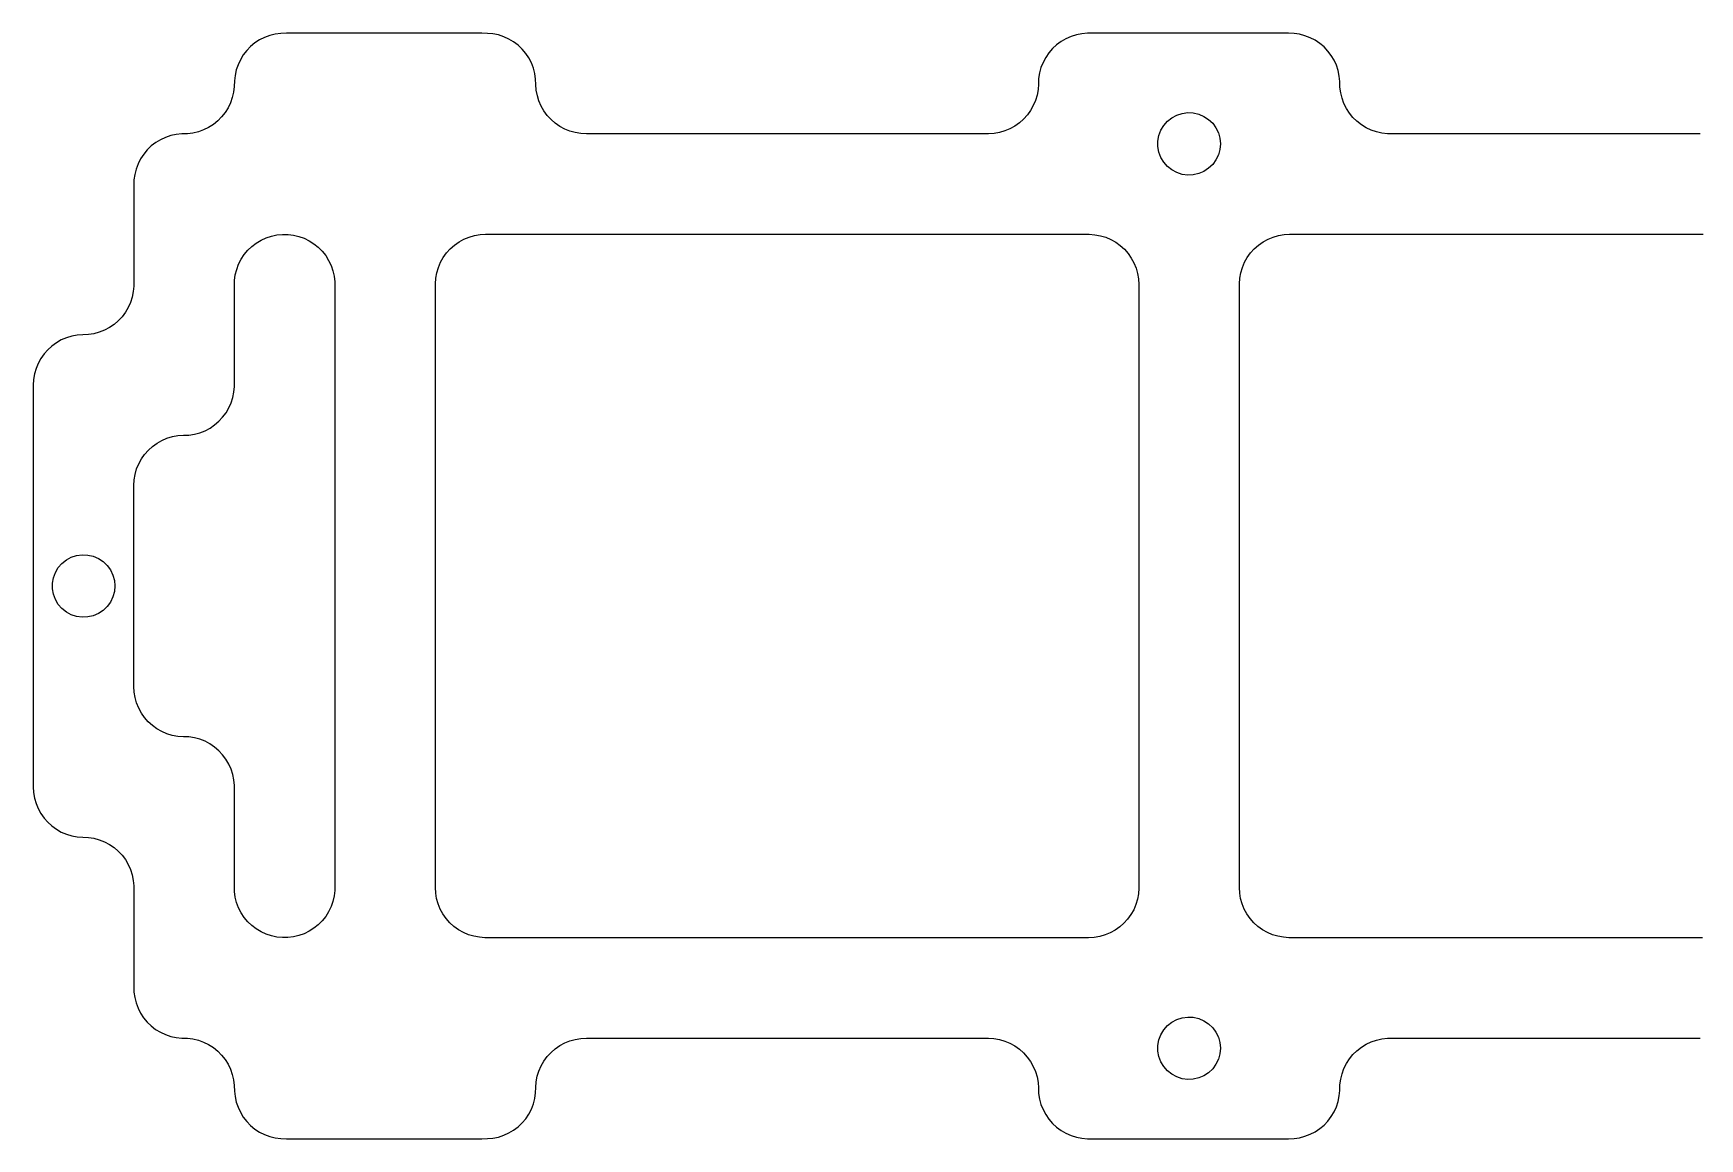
# Model space of a CAD drawing. Header units: millimetres. Extents: x -294.3 to -218.7, y -179.1 to -105.3.
# Drawn here: x -288.9 to -259.06, y -125.1 to -105.3 of the extents above; entities that cross this region are included whole.
import ezdxf

# ---------------------------------------------------------------- set-up
doc = ezdxf.new("R2010")
doc.units = ezdxf.units.MM

msp = doc.modelspace()

# ---------------------------------------------------------------- linework, layer by layer
for points in [[(-259.048, -107.1), (-259.148, -107.1), (-259.248, -107.1), (-259.348, -107.1), (-259.448, -107.1), (-259.548, -107.1), (-259.648, -107.1), (-259.748, -107.1), (-259.848, -107.1), (-259.948, -107.1), (-260.048, -107.1), (-260.148, -107.1), (-260.248, -107.1), (-260.348, -107.1), (-260.448, -107.1), (-260.548, -107.1), (-260.648, -107.1), (-260.748, -107.1), (-260.848, -107.1), (-260.948, -107.1), (-261.048, -107.1), (-261.148, -107.1), (-261.248, -107.1), (-261.348, -107.1), (-261.448, -107.1), (-261.548, -107.1), (-261.648, -107.1), (-261.748, -107.1), (-261.848, -107.1), (-261.948, -107.1), (-262.048, -107.1), (-262.148, -107.1), (-262.248, -107.1), (-262.348, -107.1), (-262.448, -107.1), (-262.548, -107.1), (-262.648, -107.1), (-262.748, -107.1), (-262.848, -107.1), (-262.948, -107.1), (-263.048, -107.1), (-263.148, -107.1), (-263.248, -107.1), (-263.348, -107.1), (-263.448, -107.1), (-263.548, -107.1), (-263.648, -107.1), (-263.748, -107.1), (-263.848, -107.1), (-263.948, -107.1), (-264.048, -107.1), (-264.148, -107.1), (-264.248, -107.1), (-264.348, -107.1), (-264.448, -107.1), (-264.548, -107.1), (-264.648, -107.099), (-264.748, -107.088), (-264.845, -107.066), (-264.94, -107.033), (-265.03, -106.991), (-265.115, -106.938), (-265.194, -106.876), (-265.265, -106.806), (-265.328, -106.729), (-265.382, -106.645), (-265.427, -106.555), (-265.461, -106.462), (-265.485, -106.364), (-265.498, -106.265), (-265.501, -106.165), (-265.51, -106.066), (-265.53, -105.968), (-265.561, -105.873), (-265.603, -105.782), (-265.654, -105.696), (-265.715, -105.617), (-265.784, -105.544), (-265.86, -105.48), (-265.943, -105.425), (-266.032, -105.379), (-266.125, -105.343), (-266.222, -105.318), (-266.321, -105.303), (-266.421, -105.3), (-266.521, -105.3), (-266.621, -105.3), (-266.721, -105.3), (-266.821, -105.3), (-266.921, -105.3), (-267.021, -105.3), (-267.121, -105.3), (-267.221, -105.3), (-267.321, -105.3), (-267.421, -105.3), (-267.521, -105.3), (-267.621, -105.3), (-267.721, -105.3), (-267.821, -105.3), (-267.921, -105.3), (-268.021, -105.3), (-268.121, -105.3), (-268.221, -105.3), (-268.321, -105.3), (-268.421, -105.3), (-268.521, -105.3), (-268.621, -105.3), (-268.721, -105.3), (-268.821, -105.3), (-268.921, -105.3), (-269.021, -105.3), (-269.121, -105.3), (-269.221, -105.3), (-269.321, -105.3), (-269.421, -105.3), (-269.521, -105.3), (-269.621, -105.3), (-269.721, -105.3), (-269.821, -105.3), (-269.921, -105.3), (-270.021, -105.3), (-270.121, -105.308), (-270.219, -105.327), (-270.314, -105.357), (-270.406, -105.397), (-270.493, -105.447), (-270.573, -105.506), (-270.647, -105.574), (-270.712, -105.649), (-270.769, -105.732), (-270.816, -105.82), (-270.853, -105.913), (-270.88, -106.009), (-270.895, -106.108), (-270.9, -106.208), (-270.906, -106.307), (-270.924, -106.406), (-270.952, -106.502), (-270.991, -106.594), (-271.039, -106.681), (-271.097, -106.763), (-271.164, -106.837), (-271.239, -106.904), (-271.32, -106.961), (-271.408, -107.01), (-271.5, -107.048), (-271.596, -107.077), (-271.694, -107.094), (-271.794, -107.1), (-271.894, -107.1), (-271.994, -107.1), (-272.094, -107.1), (-272.194, -107.1), (-272.294, -107.1), (-272.394, -107.1), (-272.494, -107.1), (-272.594, -107.1), (-272.694, -107.1), (-272.794, -107.1), (-272.894, -107.1), (-272.994, -107.1), (-273.094, -107.1), (-273.194, -107.1), (-273.294, -107.1), (-273.394, -107.1), (-273.494, -107.1), (-273.594, -107.1), (-273.694, -107.1), (-273.794, -107.1), (-273.894, -107.1), (-273.994, -107.1), (-274.094, -107.1), (-274.194, -107.1), (-274.294, -107.1), (-274.394, -107.1), (-274.494, -107.1), (-274.594, -107.1), (-274.694, -107.1), (-274.794, -107.1), (-274.894, -107.1), (-274.994, -107.1), (-275.094, -107.1), (-275.194, -107.1), (-275.294, -107.1), (-275.394, -107.1), (-275.494, -107.1), (-275.594, -107.1), (-275.694, -107.1), (-275.794, -107.1), (-275.894, -107.1), (-275.994, -107.1), (-276.094, -107.1), (-276.194, -107.1), (-276.294, -107.1), (-276.394, -107.1), (-276.494, -107.1), (-276.594, -107.1), (-276.694, -107.1), (-276.794, -107.1), (-276.894, -107.1), (-276.994, -107.1), (-277.094, -107.1), (-277.194, -107.1), (-277.294, -107.1), (-277.394, -107.1), (-277.494, -107.1), (-277.594, -107.1), (-277.694, -107.1), (-277.794, -107.1), (-277.894, -107.1), (-277.994, -107.1), (-278.094, -107.1), (-278.194, -107.1), (-278.294, -107.1), (-278.394, -107.1), (-278.494, -107.1), (-278.594, -107.1), (-278.694, -107.1), (-278.794, -107.1), (-278.894, -107.1), (-278.994, -107.1), (-279.094, -107.095), (-279.193, -107.079), (-279.289, -107.052), (-279.382, -107.015), (-279.47, -106.968), (-279.552, -106.911), (-279.628, -106.845), (-279.695, -106.771), (-279.754, -106.691), (-279.804, -106.604), (-279.844, -106.512), (-279.873, -106.417), (-279.892, -106.319), (-279.9, -106.219), (-279.904, -106.119), (-279.918, -106.02), (-279.943, -105.924), (-279.979, -105.83), (-280.025, -105.742), (-280.081, -105.659), (-280.146, -105.582), (-280.218, -105.513), (-280.298, -105.453), (-280.384, -105.402), (-280.475, -105.361), (-280.57, -105.33), (-280.668, -105.31), (-280.767, -105.301), (-280.867, -105.3), (-280.967, -105.3), (-281.067, -105.3), (-281.167, -105.3), (-281.267, -105.3), (-281.367, -105.3), (-281.467, -105.3), (-281.567, -105.3), (-281.667, -105.3), (-281.767, -105.3), (-281.867, -105.3), (-281.967, -105.3), (-282.067, -105.3), (-282.167, -105.3), (-282.267, -105.3), (-282.367, -105.3), (-282.467, -105.3), (-282.567, -105.3), (-282.667, -105.3), (-282.767, -105.3), (-282.867, -105.3), (-282.967, -105.3), (-283.067, -105.3), (-283.167, -105.3), (-283.267, -105.3), (-283.367, -105.3), (-283.467, -105.3), (-283.567, -105.3), (-283.667, -105.3), (-283.767, -105.3), (-283.867, -105.3), (-283.967, -105.3), (-284.067, -105.3), (-284.168, -105.3), (-284.268, -105.3), (-284.368, -105.3), (-284.467, -105.303), (-284.567, -105.316), (-284.664, -105.339), (-284.757, -105.374), (-284.847, -105.419), (-284.931, -105.473), (-285.008, -105.536), (-285.078, -105.608), (-285.139, -105.687), (-285.192, -105.772), (-285.234, -105.862), (-285.267, -105.957), (-285.288, -106.055), (-285.299, -106.154), (-285.302, -106.254), (-285.313, -106.353), (-285.336, -106.451), (-285.369, -106.545), (-285.412, -106.635), (-285.465, -106.72), (-285.527, -106.798), (-285.598, -106.869), (-285.676, -106.931), (-285.76, -106.985), (-285.85, -107.029), (-285.944, -107.063), (-286.041, -107.086), (-286.14, -107.098), (-286.24, -107.101), (-286.34, -107.111), (-286.437, -107.132), (-286.532, -107.164), (-286.623, -107.206), (-286.708, -107.257), (-286.788, -107.318), (-286.86, -107.388), (-286.923, -107.465), (-286.978, -107.548), (-287.024, -107.637), (-287.059, -107.731), (-287.083, -107.828), (-287.097, -107.927), (-287.1, -108.027), (-287.1, -108.127), (-287.1, -108.227), (-287.1, -108.327), (-287.1, -108.427), (-287.1, -108.527), (-287.1, -108.627), (-287.1, -108.727), (-287.1, -108.827), (-287.1, -108.927), (-287.1, -109.027), (-287.1, -109.127), (-287.1, -109.227), (-287.1, -109.327), (-287.1, -109.427), (-287.1, -109.527), (-287.1, -109.627), (-287.1, -109.727), (-287.1, -109.827), (-287.109, -109.926), (-287.128, -110.024), (-287.159, -110.12), (-287.199, -110.211), (-287.25, -110.297), (-287.31, -110.377), (-287.378, -110.45), (-287.454, -110.515), (-287.537, -110.571), (-287.625, -110.618), (-287.718, -110.655), (-287.815, -110.681), (-287.913, -110.696), (-288.013, -110.7), (-288.113, -110.707), (-288.211, -110.725), (-288.307, -110.754), (-288.399, -110.793), (-288.486, -110.842), (-288.567, -110.901), (-288.641, -110.968), (-288.707, -111.043), (-288.764, -111.125), (-288.812, -111.213), (-288.85, -111.305), (-288.878, -111.401), (-288.894, -111.5), (-288.9, -111.6), (-288.9, -111.7), (-288.9, -111.8), (-288.9, -111.9), (-288.9, -112), (-288.9, -112.1), (-288.9, -112.2), (-288.9, -112.3), (-288.9, -112.4), (-288.9, -112.5), (-288.9, -112.6), (-288.9, -112.7), (-288.9, -112.8), (-288.9, -112.9), (-288.9, -113), (-288.9, -113.1), (-288.9, -113.2), (-288.9, -113.3), (-288.9, -113.4), (-288.9, -113.5), (-288.9, -113.6), (-288.9, -113.7), (-288.9, -113.8), (-288.9, -113.9), (-288.9, -114), (-288.9, -114.1), (-288.9, -114.2), (-288.9, -114.3), (-288.9, -114.4), (-288.9, -114.5), (-288.9, -114.6), (-288.9, -114.7), (-288.9, -114.8), (-288.9, -114.9), (-288.9, -115), (-288.9, -115.1), (-288.9, -115.2), (-288.9, -115.3), (-288.9, -115.4), (-288.9, -115.5), (-288.9, -115.6), (-288.9, -115.7), (-288.9, -115.8), (-288.9, -115.9), (-288.9, -116), (-288.9, -116.1), (-288.9, -116.2), (-288.9, -116.3), (-288.9, -116.4), (-288.9, -116.5), (-288.9, -116.6), (-288.9, -116.7), (-288.9, -116.8), (-288.9, -116.9), (-288.9, -117), (-288.9, -117.1), (-288.9, -117.2), (-288.9, -117.3), (-288.9, -117.4), (-288.9, -117.5), (-288.9, -117.6), (-288.9, -117.7), (-288.9, -117.8), (-288.9, -117.9)], [(-267.64, -107.28), (-267.649, -107.38), (-267.676, -107.477), (-267.719, -107.567), (-267.778, -107.648), (-267.851, -107.718), (-267.935, -107.773), (-268.027, -107.812), (-268.125, -107.835), (-268.225, -107.839), (-268.325, -107.826), (-268.42, -107.795), (-268.508, -107.747), (-268.587, -107.685), (-268.653, -107.609), (-268.704, -107.523), (-268.74, -107.429), (-268.758, -107.33), (-268.758, -107.23), (-268.74, -107.131), (-268.704, -107.037), (-268.653, -106.951), (-268.587, -106.875), (-268.508, -106.813), (-268.42, -106.765), (-268.325, -106.734), (-268.225, -106.721), (-268.125, -106.725), (-268.027, -106.748), (-267.935, -106.787), (-267.851, -106.842), (-267.778, -106.912), (-267.719, -106.993), (-267.676, -107.083), (-267.649, -107.18), (-267.64, -107.28)], [(-287.1, -117), (-287.1, -116.9), (-287.1, -116.8), (-287.1, -116.7), (-287.1, -116.6), (-287.1, -116.5), (-287.1, -116.4), (-287.1, -116.3), (-287.1, -116.2), (-287.1, -116.1), (-287.1, -116), (-287.1, -115.9), (-287.1, -115.8), (-287.1, -115.7), (-287.1, -115.6), (-287.1, -115.5), (-287.1, -115.399), (-287.1, -115.299), (-287.1, -115.199), (-287.1, -115.099), (-287.1, -114.999), (-287.1, -114.899), (-287.1, -114.799), (-287.1, -114.699), (-287.1, -114.599), (-287.1, -114.499), (-287.1, -114.399), (-287.1, -114.299), (-287.1, -114.199), (-287.1, -114.099), (-287.1, -113.999), (-287.1, -113.899), (-287.1, -113.799), (-287.1, -113.699), (-287.1, -113.599), (-287.1, -113.499), (-287.1, -113.399), (-287.094, -113.299), (-287.078, -113.2), (-287.05, -113.104), (-287.012, -113.012), (-286.964, -112.924), (-286.906, -112.842), (-286.84, -112.767), (-286.766, -112.7), (-286.685, -112.642), (-286.598, -112.593), (-286.506, -112.554), (-286.41, -112.525), (-286.312, -112.507), (-286.212, -112.5), (-286.112, -112.496), (-286.013, -112.48), (-285.917, -112.454), (-285.824, -112.418), (-285.735, -112.371), (-285.653, -112.315), (-285.577, -112.249), (-285.509, -112.176), (-285.449, -112.096), (-285.399, -112.01), (-285.358, -111.918), (-285.328, -111.823), (-285.309, -111.725), (-285.3, -111.625), (-285.3, -111.525), (-285.3, -111.425), (-285.3, -111.325), (-285.3, -111.225), (-285.3, -111.125), (-285.3, -111.025), (-285.3, -110.925), (-285.3, -110.825), (-285.3, -110.725), (-285.3, -110.625), (-285.3, -110.525), (-285.3, -110.425), (-285.3, -110.325), (-285.3, -110.225), (-285.3, -110.125), (-285.3, -110.025), (-285.3, -109.925), (-285.3, -109.825), (-285.297, -109.725), (-285.283, -109.626), (-285.258, -109.529), (-285.223, -109.435), (-285.177, -109.346), (-285.122, -109.263), (-285.058, -109.186), (-284.986, -109.117), (-284.907, -109.056), (-284.821, -109.005), (-284.73, -108.963), (-284.635, -108.931), (-284.537, -108.911), (-284.438, -108.901), (-284.338, -108.902), (-284.239, -108.915), (-284.142, -108.938), (-284.048, -108.972), (-283.958, -109.016), (-283.874, -109.07), (-283.796, -109.133), (-283.726, -109.204), (-283.664, -109.282), (-283.611, -109.367), (-283.568, -109.458), (-283.535, -109.552), (-283.513, -109.649), (-283.501, -109.749), (-283.5, -109.849), (-283.5, -109.949), (-283.5, -110.049), (-283.5, -110.149), (-283.5, -110.249), (-283.5, -110.349), (-283.5, -110.449), (-283.5, -110.549), (-283.5, -110.649), (-283.5, -110.749), (-283.5, -110.849), (-283.5, -110.949), (-283.5, -111.049), (-283.5, -111.149), (-283.5, -111.249), (-283.5, -111.349), (-283.5, -111.449), (-283.5, -111.549), (-283.5, -111.649), (-283.5, -111.749), (-283.5, -111.849), (-283.5, -111.95), (-283.5, -112.05), (-283.5, -112.15), (-283.5, -112.25), (-283.5, -112.35), (-283.5, -112.45), (-283.5, -112.55), (-283.5, -112.65), (-283.5, -112.75), (-283.5, -112.85), (-283.5, -112.95), (-283.5, -113.05), (-283.5, -113.15), (-283.5, -113.25), (-283.5, -113.35), (-283.5, -113.45), (-283.5, -113.55), (-283.5, -113.65), (-283.5, -113.75), (-283.5, -113.85), (-283.5, -113.95), (-283.5, -114.05), (-283.5, -114.15), (-283.5, -114.25), (-283.5, -114.35), (-283.5, -114.45), (-283.5, -114.55), (-283.5, -114.65), (-283.5, -114.75), (-283.5, -114.85), (-283.5, -114.951), (-283.5, -115.051), (-283.5, -115.151), (-283.5, -115.251), (-283.5, -115.351), (-283.5, -115.451), (-283.5, -115.551), (-283.5, -115.651), (-283.5, -115.751), (-283.5, -115.851), (-283.5, -115.951), (-283.5, -116.051), (-283.5, -116.151), (-283.5, -116.251), (-283.5, -116.351), (-283.5, -116.451), (-283.5, -116.551), (-283.5, -116.651), (-283.5, -116.751), (-283.5, -116.851), (-283.5, -116.951), (-283.5, -117.051), (-283.5, -117.151), (-283.5, -117.251), (-283.5, -117.351), (-283.5, -117.451), (-283.5, -117.551), (-283.5, -117.651), (-283.5, -117.751), (-283.5, -117.851), (-283.5, -117.952), (-283.5, -118.052), (-283.5, -118.152), (-283.5, -118.252), (-283.5, -118.352), (-283.5, -118.452), (-283.5, -118.552), (-283.5, -118.652), (-283.5, -118.752), (-283.5, -118.852), (-283.5, -118.952), (-283.5, -119.052), (-283.5, -119.152), (-283.5, -119.252), (-283.5, -119.352), (-283.5, -119.452), (-283.5, -119.552), (-283.5, -119.652), (-283.5, -119.752), (-283.5, -119.852), (-283.5, -119.952), (-283.5, -120.052), (-283.5, -120.152), (-283.5, -120.252), (-283.5, -120.352), (-283.5, -120.452), (-283.5, -120.552), (-283.502, -120.652), (-283.513, -120.752), (-283.535, -120.849), (-283.568, -120.944), (-283.611, -121.034), (-283.664, -121.119), (-283.726, -121.197), (-283.797, -121.268), (-283.875, -121.331), (-283.959, -121.384), (-284.049, -121.429), (-284.143, -121.462), (-284.24, -121.486), (-284.339, -121.498), (-284.439, -121.499), (-284.539, -121.489), (-284.636, -121.468), (-284.731, -121.437), (-284.822, -121.395), (-284.908, -121.343), (-284.987, -121.282), (-285.059, -121.213), (-285.123, -121.136), (-285.178, -121.053), (-285.223, -120.964), (-285.259, -120.87), (-285.283, -120.773), (-285.297, -120.674), (-285.3, -120.574), (-285.3, -120.474), (-285.3, -120.374), (-285.3, -120.274), (-285.3, -120.174), (-285.3, -120.074), (-285.3, -119.974), (-285.3, -119.874), (-285.3, -119.774), (-285.3, -119.674), (-285.3, -119.574), (-285.3, -119.474), (-285.3, -119.374), (-285.3, -119.274), (-285.3, -119.174), (-285.3, -119.074), (-285.3, -118.974), (-285.3, -118.874), (-285.3, -118.774), (-285.309, -118.674), (-285.328, -118.576), (-285.359, -118.481), (-285.399, -118.389), (-285.45, -118.303), (-285.51, -118.223), (-285.578, -118.15), (-285.654, -118.085), (-285.736, -118.029), (-285.825, -117.982), (-285.918, -117.945), (-286.015, -117.919), (-286.113, -117.904), (-286.213, -117.9), (-286.313, -117.893), (-286.411, -117.875), (-286.507, -117.846), (-286.599, -117.807), (-286.686, -117.757), (-286.767, -117.699), (-286.841, -117.632), (-286.907, -117.557), (-286.965, -117.475), (-287.013, -117.387), (-287.05, -117.295), (-287.078, -117.198), (-287.094, -117.1), (-287.1, -117)], [(-281.7, -120.6), (-281.7, -120.5), (-281.7, -120.4), (-281.7, -120.3), (-281.7, -120.2), (-281.7, -120.099), (-281.7, -119.999), (-281.7, -119.899), (-281.7, -119.799), (-281.7, -119.699), (-281.7, -119.599), (-281.7, -119.499), (-281.7, -119.399), (-281.7, -119.299), (-281.7, -119.198), (-281.7, -119.098), (-281.7, -118.998), (-281.7, -118.898), (-281.7, -118.798), (-281.7, -118.698), (-281.7, -118.598), (-281.7, -118.498), (-281.7, -118.398), (-281.7, -118.297), (-281.7, -118.197), (-281.7, -118.097), (-281.7, -117.997), (-281.7, -117.897), (-281.7, -117.797), (-281.7, -117.697), (-281.7, -117.597), (-281.7, -117.497), (-281.7, -117.396), (-281.7, -117.296), (-281.7, -117.196), (-281.7, -117.096), (-281.7, -116.996), (-281.7, -116.896), (-281.7, -116.796), (-281.7, -116.696), (-281.7, -116.596), (-281.7, -116.495), (-281.7, -116.395), (-281.7, -116.295), (-281.7, -116.195), (-281.7, -116.095), (-281.7, -115.995), (-281.7, -115.895), (-281.7, -115.795), (-281.7, -115.694), (-281.7, -115.594), (-281.7, -115.494), (-281.7, -115.394), (-281.7, -115.294), (-281.7, -115.194), (-281.7, -115.094), (-281.7, -114.994), (-281.7, -114.894), (-281.7, -114.793), (-281.7, -114.693), (-281.7, -114.593), (-281.7, -114.493), (-281.7, -114.393), (-281.7, -114.293), (-281.7, -114.193), (-281.7, -114.093), (-281.7, -113.993), (-281.7, -113.892), (-281.7, -113.792), (-281.7, -113.692), (-281.7, -113.592), (-281.7, -113.492), (-281.7, -113.392), (-281.7, -113.292), (-281.7, -113.192), (-281.7, -113.092), (-281.7, -112.991), (-281.7, -112.891), (-281.7, -112.791), (-281.7, -112.691), (-281.7, -112.591), (-281.7, -112.491), (-281.7, -112.391), (-281.7, -112.291), (-281.7, -112.191), (-281.7, -112.09), (-281.7, -111.99), (-281.7, -111.89), (-281.7, -111.79), (-281.7, -111.69), (-281.7, -111.59), (-281.7, -111.49), (-281.7, -111.39), (-281.7, -111.29), (-281.7, -111.189), (-281.7, -111.089), (-281.7, -110.989), (-281.7, -110.889), (-281.7, -110.789), (-281.7, -110.689), (-281.7, -110.589), (-281.7, -110.489), (-281.7, -110.389), (-281.7, -110.288), (-281.7, -110.188), (-281.7, -110.088), (-281.7, -109.988), (-281.7, -109.888), (-281.7, -109.788), (-281.693, -109.688), (-281.675, -109.59), (-281.646, -109.494), (-281.607, -109.402), (-281.558, -109.315), (-281.499, -109.233), (-281.432, -109.159), (-281.357, -109.093), (-281.275, -109.036), (-281.187, -108.988), (-281.095, -108.95), (-280.999, -108.922), (-280.9, -108.906), (-280.8, -108.9), (-280.7, -108.9), (-280.6, -108.9), (-280.5, -108.9), (-280.4, -108.9), (-280.299, -108.9), (-280.199, -108.9), (-280.099, -108.9), (-279.999, -108.9), (-279.899, -108.9), (-279.799, -108.9), (-279.699, -108.9), (-279.599, -108.9), (-279.499, -108.9), (-279.398, -108.9), (-279.298, -108.9), (-279.198, -108.9), (-279.098, -108.9), (-278.998, -108.9), (-278.898, -108.9), (-278.798, -108.9), (-278.698, -108.9), (-278.598, -108.9), (-278.497, -108.9), (-278.397, -108.9), (-278.297, -108.9), (-278.197, -108.9), (-278.097, -108.9), (-277.997, -108.9), (-277.897, -108.9), (-277.797, -108.9), (-277.697, -108.9), (-277.596, -108.9), (-277.496, -108.9), (-277.396, -108.9), (-277.296, -108.9), (-277.196, -108.9), (-277.096, -108.9), (-276.996, -108.9), (-276.896, -108.9), (-276.796, -108.9), (-276.695, -108.9), (-276.595, -108.9), (-276.495, -108.9), (-276.395, -108.9), (-276.295, -108.9), (-276.195, -108.9), (-276.095, -108.9), (-275.995, -108.9), (-275.894, -108.9), (-275.794, -108.9), (-275.694, -108.9), (-275.594, -108.9), (-275.494, -108.9), (-275.394, -108.9), (-275.294, -108.9), (-275.194, -108.9), (-275.094, -108.9), (-274.993, -108.9), (-274.893, -108.9), (-274.793, -108.9), (-274.693, -108.9), (-274.593, -108.9), (-274.493, -108.9), (-274.393, -108.9), (-274.293, -108.9), (-274.193, -108.9), (-274.092, -108.9), (-273.992, -108.9), (-273.892, -108.9), (-273.792, -108.9), (-273.692, -108.9), (-273.592, -108.9), (-273.492, -108.9), (-273.392, -108.9), (-273.292, -108.9), (-273.191, -108.9), (-273.091, -108.9), (-272.991, -108.9), (-272.891, -108.9), (-272.791, -108.9), (-272.691, -108.9), (-272.591, -108.9), (-272.491, -108.9), (-272.391, -108.9), (-272.29, -108.9), (-272.19, -108.9), (-272.09, -108.9), (-271.99, -108.9), (-271.89, -108.9), (-271.79, -108.9), (-271.69, -108.9), (-271.59, -108.9), (-271.49, -108.9), (-271.389, -108.9), (-271.289, -108.9), (-271.189, -108.9), (-271.089, -108.9), (-270.989, -108.9), (-270.889, -108.9), (-270.789, -108.9), (-270.689, -108.9), (-270.589, -108.9), (-270.488, -108.9), (-270.388, -108.9), (-270.288, -108.9), (-270.188, -108.9), (-270.088, -108.9), (-269.988, -108.9), (-269.888, -108.907), (-269.79, -108.925), (-269.694, -108.954), (-269.602, -108.993), (-269.515, -109.042), (-269.433, -109.101), (-269.359, -109.168), (-269.293, -109.243), (-269.236, -109.325), (-269.188, -109.413), (-269.15, -109.505), (-269.122, -109.601), (-269.106, -109.7), (-269.1, -109.8), (-269.1, -109.9), (-269.1, -110), (-269.1, -110.1), (-269.1, -110.2), (-269.1, -110.301), (-269.1, -110.401), (-269.1, -110.501), (-269.1, -110.601), (-269.1, -110.701), (-269.1, -110.801), (-269.1, -110.901), (-269.1, -111.001), (-269.1, -111.101), (-269.1, -111.202), (-269.1, -111.302), (-269.1, -111.402), (-269.1, -111.502), (-269.1, -111.602), (-269.1, -111.702), (-269.1, -111.802), (-269.1, -111.902), (-269.1, -112.002), (-269.1, -112.103), (-269.1, -112.203), (-269.1, -112.303), (-269.1, -112.403), (-269.1, -112.503), (-269.1, -112.603), (-269.1, -112.703), (-269.1, -112.803), (-269.1, -112.903), (-269.1, -113.004), (-269.1, -113.104), (-269.1, -113.204), (-269.1, -113.304), (-269.1, -113.404), (-269.1, -113.504), (-269.1, -113.604), (-269.1, -113.704), (-269.1, -113.804), (-269.1, -113.905), (-269.1, -114.005), (-269.1, -114.105), (-269.1, -114.205), (-269.1, -114.305), (-269.1, -114.405), (-269.1, -114.505), (-269.1, -114.605), (-269.1, -114.706), (-269.1, -114.806), (-269.1, -114.906), (-269.1, -115.006), (-269.1, -115.106), (-269.1, -115.206), (-269.1, -115.306), (-269.1, -115.406), (-269.1, -115.506), (-269.1, -115.607), (-269.1, -115.707), (-269.1, -115.807), (-269.1, -115.907), (-269.1, -116.007), (-269.1, -116.107), (-269.1, -116.207), (-269.1, -116.307), (-269.1, -116.407), (-269.1, -116.508), (-269.1, -116.608), (-269.1, -116.708), (-269.1, -116.808), (-269.1, -116.908), (-269.1, -117.008), (-269.1, -117.108), (-269.1, -117.208), (-269.1, -117.308), (-269.1, -117.409), (-269.1, -117.509), (-269.1, -117.609), (-269.1, -117.709), (-269.1, -117.809), (-269.1, -117.909), (-269.1, -118.009), (-269.1, -118.109), (-269.1, -118.209), (-269.1, -118.31), (-269.1, -118.41), (-269.1, -118.51), (-269.1, -118.61), (-269.1, -118.71), (-269.1, -118.81), (-269.1, -118.91), (-269.1, -119.01), (-269.1, -119.11), (-269.1, -119.211), (-269.1, -119.311), (-269.1, -119.411), (-269.1, -119.511), (-269.1, -119.611), (-269.1, -119.711), (-269.1, -119.811), (-269.1, -119.911), (-269.1, -120.011), (-269.1, -120.112), (-269.1, -120.212), (-269.1, -120.312), (-269.1, -120.412), (-269.1, -120.512), (-269.1, -120.612), (-269.107, -120.712), (-269.125, -120.81), (-269.154, -120.906), (-269.193, -120.998), (-269.242, -121.085), (-269.301, -121.167), (-269.368, -121.241), (-269.443, -121.307), (-269.525, -121.364), (-269.613, -121.412), (-269.705, -121.45), (-269.801, -121.478), (-269.9, -121.494), (-270, -121.5), (-270.1, -121.5), (-270.2, -121.5), (-270.3, -121.5), (-270.4, -121.5), (-270.501, -121.5), (-270.601, -121.5), (-270.701, -121.5), (-270.801, -121.5), (-270.901, -121.5), (-271.001, -121.5), (-271.101, -121.5), (-271.201, -121.5), (-271.301, -121.5), (-271.402, -121.5), (-271.502, -121.5), (-271.602, -121.5), (-271.702, -121.5), (-271.802, -121.5), (-271.902, -121.5), (-272.002, -121.5), (-272.102, -121.5), (-272.202, -121.5), (-272.303, -121.5), (-272.403, -121.5), (-272.503, -121.5), (-272.603, -121.5), (-272.703, -121.5), (-272.803, -121.5), (-272.903, -121.5), (-273.003, -121.5), (-273.103, -121.5), (-273.204, -121.5), (-273.304, -121.5), (-273.404, -121.5), (-273.504, -121.5), (-273.604, -121.5), (-273.704, -121.5), (-273.804, -121.5), (-273.904, -121.5), (-274.004, -121.5), (-274.105, -121.5), (-274.205, -121.5), (-274.305, -121.5), (-274.405, -121.5), (-274.505, -121.5), (-274.605, -121.5), (-274.705, -121.5), (-274.805, -121.5), (-274.906, -121.5), (-275.006, -121.5), (-275.106, -121.5), (-275.206, -121.5), (-275.306, -121.5), (-275.406, -121.5), (-275.506, -121.5), (-275.606, -121.5), (-275.706, -121.5), (-275.807, -121.5), (-275.907, -121.5), (-276.007, -121.5), (-276.107, -121.5), (-276.207, -121.5), (-276.307, -121.5), (-276.407, -121.5), (-276.507, -121.5), (-276.607, -121.5), (-276.708, -121.5), (-276.808, -121.5), (-276.908, -121.5), (-277.008, -121.5), (-277.108, -121.5), (-277.208, -121.5), (-277.308, -121.5), (-277.408, -121.5), (-277.508, -121.5), (-277.609, -121.5), (-277.709, -121.5), (-277.809, -121.5), (-277.909, -121.5), (-278.009, -121.5), (-278.109, -121.5), (-278.209, -121.5), (-278.309, -121.5), (-278.409, -121.5), (-278.51, -121.5), (-278.61, -121.5), (-278.71, -121.5), (-278.81, -121.5), (-278.91, -121.5), (-279.01, -121.5), (-279.11, -121.5), (-279.21, -121.5), (-279.31, -121.5), (-279.411, -121.5), (-279.511, -121.5), (-279.611, -121.5), (-279.711, -121.5), (-279.811, -121.5), (-279.911, -121.5), (-280.011, -121.5), (-280.111, -121.5), (-280.211, -121.5), (-280.312, -121.5), (-280.412, -121.5), (-280.512, -121.5), (-280.612, -121.5), (-280.712, -121.5), (-280.812, -121.5), (-280.912, -121.493), (-281.01, -121.475), (-281.106, -121.446), (-281.198, -121.407), (-281.285, -121.358), (-281.367, -121.299), (-281.441, -121.232), (-281.507, -121.157), (-281.564, -121.075), (-281.612, -120.987), (-281.65, -120.895), (-281.678, -120.799), (-281.694, -120.7), (-281.7, -120.6)], [(-267.3, -120.6), (-267.3, -120.5), (-267.3, -120.4), (-267.3, -120.3), (-267.3, -120.2), (-267.3, -120.099), (-267.3, -119.999), (-267.3, -119.899), (-267.3, -119.799), (-267.3, -119.699), (-267.3, -119.599), (-267.3, -119.499), (-267.3, -119.399), (-267.3, -119.299), (-267.3, -119.198), (-267.3, -119.098), (-267.3, -118.998), (-267.3, -118.898), (-267.3, -118.798), (-267.3, -118.698), (-267.3, -118.598), (-267.3, -118.498), (-267.3, -118.398), (-267.3, -118.297), (-267.3, -118.197), (-267.3, -118.097), (-267.3, -117.997), (-267.3, -117.897), (-267.3, -117.797), (-267.3, -117.697), (-267.3, -117.597), (-267.3, -117.497), (-267.3, -117.396), (-267.3, -117.296), (-267.3, -117.196), (-267.3, -117.096), (-267.3, -116.996), (-267.3, -116.896), (-267.3, -116.796), (-267.3, -116.696), (-267.3, -116.596), (-267.3, -116.495), (-267.3, -116.395), (-267.3, -116.295), (-267.3, -116.195), (-267.3, -116.095), (-267.3, -115.995), (-267.3, -115.895), (-267.3, -115.795), (-267.3, -115.694), (-267.3, -115.594), (-267.3, -115.494), (-267.3, -115.394), (-267.3, -115.294), (-267.3, -115.194), (-267.3, -115.094), (-267.3, -114.994), (-267.3, -114.894), (-267.3, -114.793), (-267.3, -114.693), (-267.3, -114.593), (-267.3, -114.493), (-267.3, -114.393), (-267.3, -114.293), (-267.3, -114.193), (-267.3, -114.093), (-267.3, -113.993), (-267.3, -113.892), (-267.3, -113.792), (-267.3, -113.692), (-267.3, -113.592), (-267.3, -113.492), (-267.3, -113.392), (-267.3, -113.292), (-267.3, -113.192), (-267.3, -113.092), (-267.3, -112.991), (-267.3, -112.891), (-267.3, -112.791), (-267.3, -112.691), (-267.3, -112.591), (-267.3, -112.491), (-267.3, -112.391), (-267.3, -112.291), (-267.3, -112.191), (-267.3, -112.09), (-267.3, -111.99), (-267.3, -111.89), (-267.3, -111.79), (-267.3, -111.69), (-267.3, -111.59), (-267.3, -111.49), (-267.3, -111.39), (-267.3, -111.29), (-267.3, -111.189), (-267.3, -111.089), (-267.3, -110.989), (-267.3, -110.889), (-267.3, -110.789), (-267.3, -110.689), (-267.3, -110.589), (-267.3, -110.489), (-267.3, -110.389), (-267.3, -110.288), (-267.3, -110.188), (-267.3, -110.088), (-267.3, -109.988), (-267.3, -109.888), (-267.3, -109.788), (-267.293, -109.688), (-267.275, -109.59), (-267.246, -109.494), (-267.207, -109.402), (-267.158, -109.315), (-267.099, -109.233), (-267.032, -109.159), (-266.957, -109.093), (-266.875, -109.036), (-266.787, -108.988), (-266.695, -108.95), (-266.599, -108.922), (-266.5, -108.906), (-266.4, -108.9), (-266.3, -108.9), (-266.2, -108.9), (-266.1, -108.9), (-266, -108.9), (-265.899, -108.9), (-265.799, -108.9), (-265.699, -108.9), (-265.599, -108.9), (-265.499, -108.9), (-265.399, -108.9), (-265.299, -108.9), (-265.199, -108.9), (-265.099, -108.9), (-264.998, -108.9), (-264.898, -108.9), (-264.798, -108.9), (-264.698, -108.9), (-264.598, -108.9), (-264.498, -108.9), (-264.398, -108.9), (-264.298, -108.9), (-264.198, -108.9), (-264.097, -108.9), (-263.997, -108.9), (-263.897, -108.9), (-263.797, -108.9), (-263.697, -108.9), (-263.597, -108.9), (-263.497, -108.9), (-263.397, -108.9), (-263.297, -108.9), (-263.196, -108.9), (-263.096, -108.9), (-262.996, -108.9), (-262.896, -108.9), (-262.796, -108.9), (-262.696, -108.9), (-262.596, -108.9), (-262.496, -108.9), (-262.396, -108.9), (-262.295, -108.9), (-262.195, -108.9), (-262.095, -108.9), (-261.995, -108.9), (-261.895, -108.9), (-261.795, -108.9), (-261.695, -108.9), (-261.595, -108.9), (-261.494, -108.9), (-261.394, -108.9), (-261.294, -108.9), (-261.194, -108.9), (-261.094, -108.9), (-260.994, -108.9), (-260.894, -108.9), (-260.794, -108.9), (-260.694, -108.9), (-260.593, -108.9), (-260.493, -108.9), (-260.393, -108.9), (-260.293, -108.9), (-260.193, -108.9), (-260.093, -108.9), (-259.993, -108.9), (-259.893, -108.9), (-259.793, -108.9), (-259.692, -108.9), (-259.592, -108.9), (-259.492, -108.9), (-259.392, -108.9), (-259.292, -108.9), (-259.192, -108.9), (-259.092, -108.9), (-258.992, -108.9)], [(-287.44, -115.2), (-287.449, -115.3), (-287.476, -115.397), (-287.519, -115.487), (-287.578, -115.568), (-287.651, -115.638), (-287.735, -115.693), (-287.827, -115.732), (-287.925, -115.755), (-288.025, -115.759), (-288.125, -115.746), (-288.22, -115.715), (-288.308, -115.667), (-288.387, -115.605), (-288.453, -115.529), (-288.504, -115.443), (-288.54, -115.349), (-288.558, -115.25), (-288.558, -115.15), (-288.54, -115.051), (-288.504, -114.957), (-288.453, -114.871), (-288.387, -114.795), (-288.308, -114.733), (-288.22, -114.685), (-288.125, -114.654), (-288.025, -114.641), (-287.925, -114.645), (-287.827, -114.668), (-287.735, -114.707), (-287.651, -114.762), (-287.578, -114.832), (-287.519, -114.913), (-287.476, -115.003), (-287.449, -115.1), (-287.44, -115.2)], [(-288.9, -117.9), (-288.9, -118), (-288.9, -118.1), (-288.9, -118.2), (-288.9, -118.3), (-288.9, -118.4), (-288.9, -118.5), (-288.9, -118.6), (-288.9, -118.7), (-288.9, -118.8), (-288.894, -118.9), (-288.878, -118.998), (-288.85, -119.095), (-288.813, -119.187), (-288.765, -119.275), (-288.707, -119.357), (-288.641, -119.432), (-288.567, -119.499), (-288.486, -119.557), (-288.399, -119.607), (-288.307, -119.646), (-288.212, -119.675), (-288.113, -119.693), (-288.014, -119.7), (-287.914, -119.704), (-287.815, -119.719), (-287.718, -119.745), (-287.625, -119.782), (-287.537, -119.828), (-287.454, -119.884), (-287.378, -119.949), (-287.31, -120.022), (-287.25, -120.102), (-287.2, -120.189), (-287.159, -120.28), (-287.129, -120.375), (-287.109, -120.473), (-287.1, -120.573), (-287.1, -120.673), (-287.1, -120.773), (-287.1, -120.873), (-287.1, -120.973), (-287.1, -121.073), (-287.1, -121.173), (-287.1, -121.273), (-287.1, -121.373), (-287.1, -121.473), (-287.1, -121.573), (-287.1, -121.673), (-287.1, -121.773), (-287.1, -121.873), (-287.1, -121.973), (-287.1, -122.073), (-287.1, -122.173), (-287.1, -122.273), (-287.1, -122.373), (-287.097, -122.473), (-287.083, -122.572), (-287.059, -122.669), (-287.024, -122.762), (-286.979, -122.852), (-286.924, -122.935), (-286.86, -123.012), (-286.788, -123.081), (-286.709, -123.142), (-286.623, -123.194), (-286.533, -123.236), (-286.438, -123.268), (-286.34, -123.289), (-286.241, -123.299), (-286.141, -123.302), (-286.041, -123.314), (-285.944, -123.337), (-285.85, -123.371), (-285.76, -123.415), (-285.676, -123.468), (-285.598, -123.531), (-285.528, -123.602), (-285.465, -123.68), (-285.412, -123.765), (-285.369, -123.855), (-285.336, -123.949), (-285.313, -124.046), (-285.302, -124.146), (-285.299, -124.246), (-285.288, -124.345), (-285.267, -124.443), (-285.234, -124.537), (-285.192, -124.628), (-285.14, -124.713), (-285.078, -124.792), (-285.008, -124.863), (-284.931, -124.927), (-284.847, -124.981), (-284.758, -125.026), (-284.664, -125.06), (-284.567, -125.084), (-284.468, -125.097), (-284.368, -125.1), (-284.268, -125.1), (-284.168, -125.1), (-284.068, -125.1), (-283.968, -125.1), (-283.868, -125.1), (-283.768, -125.1), (-283.668, -125.1), (-283.568, -125.1), (-283.468, -125.1), (-283.368, -125.1), (-283.268, -125.1), (-283.168, -125.1), (-283.068, -125.1), (-282.968, -125.1), (-282.868, -125.1), (-282.768, -125.1), (-282.668, -125.1), (-282.568, -125.1), (-282.468, -125.1), (-282.368, -125.1), (-282.268, -125.1), (-282.168, -125.1), (-282.068, -125.1), (-281.968, -125.1), (-281.868, -125.1), (-281.768, -125.1), (-281.668, -125.1), (-281.568, -125.1), (-281.468, -125.1), (-281.368, -125.1), (-281.268, -125.1), (-281.168, -125.1), (-281.068, -125.1), (-280.968, -125.1), (-280.868, -125.1), (-280.768, -125.099), (-280.668, -125.09), (-280.57, -125.07), (-280.475, -125.039), (-280.384, -124.998), (-280.298, -124.947), (-280.218, -124.887), (-280.146, -124.818), (-280.081, -124.742), (-280.026, -124.659), (-279.98, -124.57), (-279.944, -124.477), (-279.918, -124.38), (-279.904, -124.281), (-279.9, -124.181), (-279.892, -124.082), (-279.874, -123.983), (-279.844, -123.888), (-279.804, -123.796), (-279.755, -123.709), (-279.696, -123.629), (-279.628, -123.555), (-279.553, -123.49), (-279.47, -123.433), (-279.382, -123.385), (-279.29, -123.348), (-279.193, -123.321), (-279.095, -123.305), (-278.995, -123.3), (-278.895, -123.3), (-278.795, -123.3), (-278.695, -123.3), (-278.595, -123.3), (-278.495, -123.3), (-278.395, -123.3), (-278.295, -123.3), (-278.195, -123.3), (-278.095, -123.3), (-277.995, -123.3), (-277.895, -123.3), (-277.795, -123.3), (-277.695, -123.3), (-277.595, -123.3), (-277.495, -123.3), (-277.395, -123.3), (-277.295, -123.3), (-277.195, -123.3), (-277.095, -123.3), (-276.995, -123.3), (-276.895, -123.3), (-276.795, -123.3), (-276.695, -123.3), (-276.595, -123.3), (-276.495, -123.3), (-276.395, -123.3), (-276.295, -123.3), (-276.195, -123.3), (-276.095, -123.3), (-275.995, -123.3), (-275.895, -123.3), (-275.795, -123.3), (-275.695, -123.3), (-275.595, -123.3), (-275.495, -123.3), (-275.395, -123.3), (-275.295, -123.3), (-275.195, -123.3), (-275.095, -123.3), (-274.995, -123.3), (-274.895, -123.3), (-274.795, -123.3), (-274.695, -123.3), (-274.595, -123.3), (-274.495, -123.3), (-274.395, -123.3), (-274.295, -123.3), (-274.195, -123.3), (-274.095, -123.3), (-273.995, -123.3), (-273.895, -123.3), (-273.795, -123.3), (-273.695, -123.3), (-273.594, -123.3), (-273.494, -123.3), (-273.394, -123.3), (-273.294, -123.3), (-273.194, -123.3), (-273.094, -123.3), (-272.994, -123.3), (-272.894, -123.3), (-272.794, -123.3), (-272.694, -123.3), (-272.594, -123.3), (-272.494, -123.3), (-272.394, -123.3), (-272.294, -123.3), (-272.194, -123.3), (-272.094, -123.3), (-271.994, -123.3), (-271.894, -123.3), (-271.794, -123.3), (-271.695, -123.306), (-271.596, -123.323), (-271.5, -123.351), (-271.408, -123.39), (-271.321, -123.438), (-271.239, -123.496), (-271.164, -123.563), (-271.098, -123.637), (-271.04, -123.719), (-270.991, -123.806), (-270.952, -123.898), (-270.924, -123.994), (-270.906, -124.092), (-270.9, -124.192), (-270.895, -124.292), (-270.88, -124.391), (-270.853, -124.487), (-270.816, -124.58), (-270.769, -124.668), (-270.712, -124.75), (-270.647, -124.826), (-270.573, -124.894), (-270.493, -124.953), (-270.406, -125.003), (-270.315, -125.043), (-270.219, -125.073), (-270.121, -125.092), (-270.022, -125.1), (-269.922, -125.1), (-269.822, -125.1), (-269.722, -125.1), (-269.622, -125.1), (-269.522, -125.1), (-269.422, -125.1), (-269.322, -125.1), (-269.222, -125.1), (-269.122, -125.1), (-269.022, -125.1), (-268.922, -125.1), (-268.822, -125.1), (-268.722, -125.1), (-268.622, -125.1), (-268.522, -125.1), (-268.421, -125.1), (-268.321, -125.1), (-268.221, -125.1), (-268.121, -125.1), (-268.021, -125.1), (-267.921, -125.1), (-267.821, -125.1), (-267.721, -125.1), (-267.621, -125.1), (-267.521, -125.1), (-267.421, -125.1), (-267.321, -125.1), (-267.221, -125.1), (-267.121, -125.1), (-267.021, -125.1), (-266.921, -125.1), (-266.821, -125.1), (-266.721, -125.1), (-266.621, -125.1), (-266.521, -125.1), (-266.421, -125.1), (-266.321, -125.097), (-266.223, -125.082), (-266.126, -125.057), (-266.032, -125.022), (-265.944, -124.976), (-265.86, -124.92), (-265.784, -124.856), (-265.715, -124.784), (-265.654, -124.704), (-265.603, -124.618), (-265.562, -124.527), (-265.531, -124.432), (-265.51, -124.334), (-265.501, -124.235), (-265.498, -124.135), (-265.485, -124.036), (-265.461, -123.939), (-265.427, -123.845), (-265.382, -123.755), (-265.328, -123.671), (-265.265, -123.594), (-265.194, -123.524), (-265.115, -123.462), (-265.03, -123.41), (-264.94, -123.367), (-264.845, -123.334), (-264.748, -123.312), (-264.649, -123.301), (-264.549, -123.3), (-264.449, -123.3), (-264.349, -123.3), (-264.249, -123.3), (-264.149, -123.3), (-264.049, -123.3), (-263.949, -123.3), (-263.849, -123.3), (-263.749, -123.3), (-263.649, -123.3), (-263.549, -123.3), (-263.449, -123.3), (-263.349, -123.3), (-263.248, -123.3), (-263.148, -123.3), (-263.048, -123.3), (-262.948, -123.3), (-262.848, -123.3), (-262.748, -123.3), (-262.648, -123.3), (-262.548, -123.3), (-262.448, -123.3), (-262.348, -123.3), (-262.248, -123.3), (-262.148, -123.3), (-262.048, -123.3), (-261.948, -123.3), (-261.848, -123.3), (-261.748, -123.3), (-261.648, -123.3), (-261.548, -123.3), (-261.448, -123.3), (-261.348, -123.3), (-261.248, -123.3), (-261.148, -123.3), (-261.048, -123.3), (-260.948, -123.3), (-260.848, -123.3), (-260.748, -123.3), (-260.648, -123.3), (-260.548, -123.3), (-260.448, -123.3), (-260.348, -123.3), (-260.248, -123.3), (-260.148, -123.3), (-260.048, -123.3), (-259.948, -123.3), (-259.848, -123.3), (-259.748, -123.3), (-259.648, -123.3), (-259.548, -123.3), (-259.448, -123.3), (-259.348, -123.3), (-259.248, -123.3), (-259.148, -123.3), (-259.048, -123.3)], [(-259.004, -121.5), (-259.104, -121.5), (-259.204, -121.5), (-259.304, -121.5), (-259.404, -121.5), (-259.504, -121.5), (-259.604, -121.5), (-259.705, -121.5), (-259.805, -121.5), (-259.905, -121.5), (-260.005, -121.5), (-260.105, -121.5), (-260.205, -121.5), (-260.305, -121.5), (-260.405, -121.5), (-260.506, -121.5), (-260.606, -121.5), (-260.706, -121.5), (-260.806, -121.5), (-260.906, -121.5), (-261.006, -121.5), (-261.106, -121.5), (-261.206, -121.5), (-261.306, -121.5), (-261.407, -121.5), (-261.507, -121.5), (-261.607, -121.5), (-261.707, -121.5), (-261.807, -121.5), (-261.907, -121.5), (-262.007, -121.5), (-262.107, -121.5), (-262.207, -121.5), (-262.308, -121.5), (-262.408, -121.5), (-262.508, -121.5), (-262.608, -121.5), (-262.708, -121.5), (-262.808, -121.5), (-262.908, -121.5), (-263.008, -121.5), (-263.108, -121.5), (-263.209, -121.5), (-263.309, -121.5), (-263.409, -121.5), (-263.509, -121.5), (-263.609, -121.5), (-263.709, -121.5), (-263.809, -121.5), (-263.909, -121.5), (-264.009, -121.5), (-264.11, -121.5), (-264.21, -121.5), (-264.31, -121.5), (-264.41, -121.5), (-264.51, -121.5), (-264.61, -121.5), (-264.71, -121.5), (-264.81, -121.5), (-264.91, -121.5), (-265.011, -121.5), (-265.111, -121.5), (-265.211, -121.5), (-265.311, -121.5), (-265.411, -121.5), (-265.511, -121.5), (-265.611, -121.5), (-265.711, -121.5), (-265.811, -121.5), (-265.912, -121.5), (-266.012, -121.5), (-266.112, -121.5), (-266.212, -121.5), (-266.312, -121.5), (-266.412, -121.5), (-266.512, -121.493), (-266.61, -121.475), (-266.706, -121.446), (-266.798, -121.407), (-266.885, -121.358), (-266.967, -121.299), (-267.041, -121.232), (-267.107, -121.157), (-267.164, -121.075), (-267.212, -120.987), (-267.25, -120.895), (-267.278, -120.799), (-267.294, -120.7), (-267.3, -120.6)], [(-267.64, -123.48), (-267.649, -123.58), (-267.676, -123.677), (-267.719, -123.767), (-267.778, -123.848), (-267.851, -123.918), (-267.935, -123.973), (-268.027, -124.012), (-268.125, -124.035), (-268.225, -124.039), (-268.325, -124.026), (-268.42, -123.995), (-268.508, -123.947), (-268.587, -123.885), (-268.653, -123.809), (-268.704, -123.723), (-268.74, -123.629), (-268.758, -123.53), (-268.758, -123.43), (-268.74, -123.331), (-268.704, -123.237), (-268.653, -123.151), (-268.587, -123.075), (-268.508, -123.013), (-268.42, -122.965), (-268.325, -122.934), (-268.225, -122.921), (-268.125, -122.925), (-268.027, -122.948), (-267.935, -122.987), (-267.851, -123.042), (-267.778, -123.112), (-267.719, -123.193), (-267.676, -123.283), (-267.649, -123.38), (-267.64, -123.48)]]:
    msp.add_lwpolyline(points)

doc.saveas('drawing.dxf')
